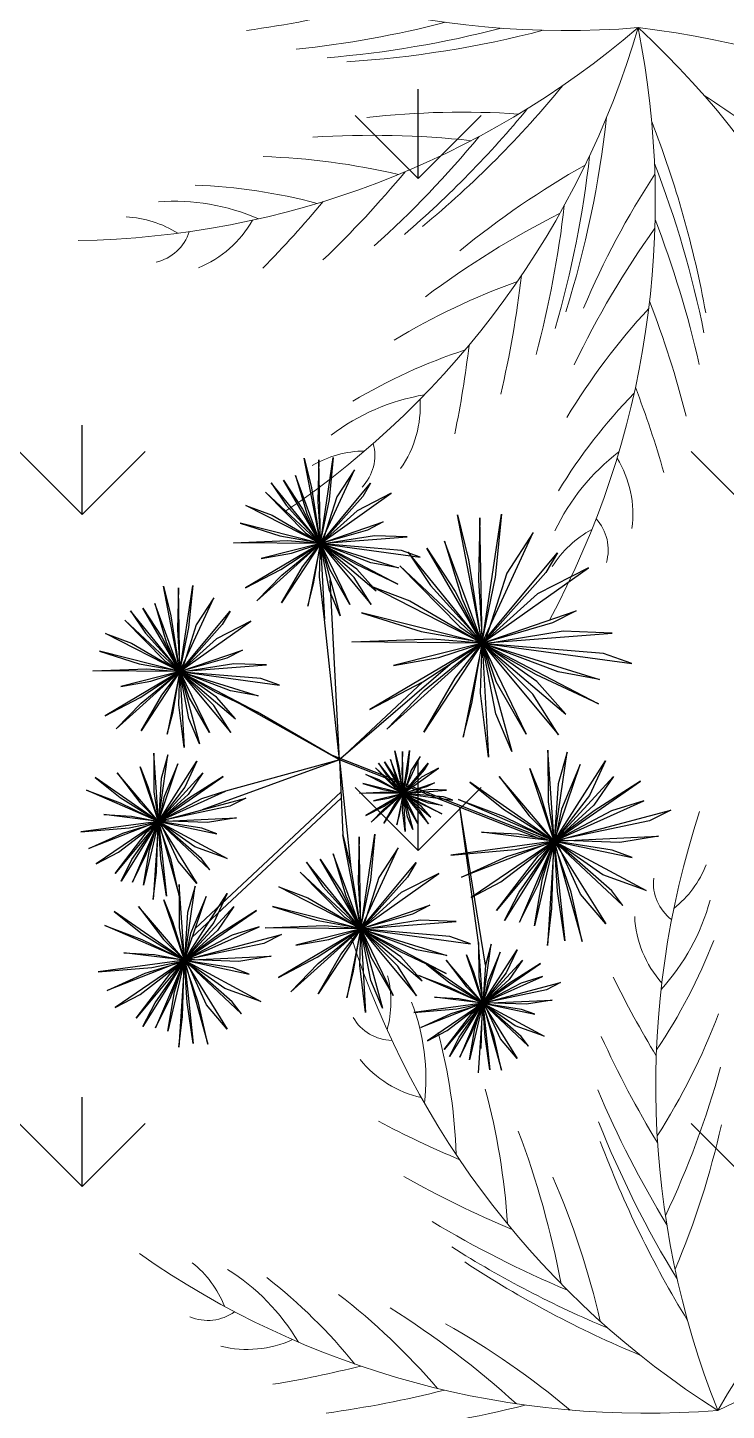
# Model space of a CAD drawing. Header units: inches. Extents: x 1559 to 2285, y -669 to 464.
# Drawn here: x 1971.3 to 1986, y 124.21 to 153.3 of the extents above; entities that cross this region are included whole.
import ezdxf

# ---------------------------------------------------------------- set-up
doc = ezdxf.new("R2010")
doc.units = ezdxf.units.IN
doc.header["$MEASUREMENT"] = 0

msp = doc.modelspace()

# ---------------------------------------------------------------- hatches: boundary and pattern name
at = {"true_color": 0x000000}
h = msp.add_hatch(dxfattribs=at)
h.set_pattern_fill('ANGLE', color=18, scale=150)
h.set_pattern_definition([(0, (-1655.024, -1843.915), (0, 41.25), [30, -11.25]), (90, (-1655.024, -1843.915), (-41.25, 3e-15), [30, -11.25])])
h.paths.add_polyline_path([(1933.363, -160.37), (2052.363, -160.37), (2052.363, -154.37), (1968.363, -154.37), (1968.363, -103.378), (1962.363, -103.378), (1962.363, -154.37), (1939.363, -154.37), (1939.363, -103.378), (1968.363, -103.378), (1968.363, -100.378), (1969.238, -100.378, 0.389983), (1933.363, -67.378), (1933.363, 63.63), (1927.363, 63.63), (1927.363, 8.63, -0.385643), (1866.659, 63.63), (1860.363, 63.63), (1860.363, 37.63), (1860.363, -32.37), (1718.363, -32.37), (1718.363, -52.298), (1680.363, -52.298), (1680.363, -85.37), (1678.363, -85.37), (1678.363, -149.37), (1680.363, -149.37), (1680.363, -221.801, -0.372825), (1716.363, -263.37), (1680.363, -263.37), (1680.363, -265.37), (1830.363, -265.37, 0.393426), (1869.363, -307.263), (1869.363, -265.37), (1881.363, -265.37), (1881.363, -307.263, 0.393426), (1920.363, -265.37), (1933.363, -265.37), (2052.363, -265.37), (2052.363, -262.37), (2022.363, -262.37, -0.365977), (2052.363, -226.873), (2052.363, -224.977), (2029.418, -224.977), (2029.418, -181.413), (1933.363, -181.413)])
h.paths.add_polyline_path([(1833.633, -234.037), (1826.669, -234.037), (1826.669, -262.072, -0.414224), (1824.938, -263.804), (1819.744, -263.804, -0.414203), (1818.013, -262.073), (1818.013, -262.073, -0.414214), (1816.282, -263.804), (1789.448, -263.804, -0.414212), (1787.717, -262.073, -0.414215), (1785.986, -263.804), (1759.152, -263.804, -0.414214), (1757.421, -262.073, -0.414214), (1755.69, -263.804), (1728.856, -263.804, -0.414214), (1727.125, -262.073), (1727.125, -262.073, -0.414214), (1725.394, -263.804), (1720.2, -263.804, -0.414214), (1718.469, -262.073), (1718.469, -234.037), (1712.249, -234.037), (1712.249, -216.304), (1683.047, -216.304, -0.414207), (1681.705, -214.962), (1681.705, -210.936, -0.41422), (1683.047, -209.594, -0.414207), (1681.705, -208.252), (1681.705, -186.191, -0.41422), (1683.047, -184.849, -0.414207), (1681.705, -183.506), (1681.705, -161.446, -0.414209), (1683.047, -160.104), (1683.047, -160.104, -0.414207), (1681.705, -158.761), (1681.705, -154.735, -0.41422), (1683.047, -153.393), (1712.249, -153.393), (1712.249, -144.027), (1833.633, -144.027)], flags=16)
h.paths.add_polyline_path([(1899.249, -134.659, -0.41422), (1900.591, -133.317), (1900.591, -133.317, -0.4142), (1899.249, -131.975), (1899.249, -109.914, -0.41422), (1900.591, -108.572), (1901.933, -108.572, -0.414214), (1900.591, -107.23), (1900.591, -103.204, -0.414214), (1901.933, -101.861), (1931.46, -101.861, -0.414207), (1932.802, -103.203), (1932.802, -107.23, -0.41422), (1931.46, -108.572, -0.414207), (1932.802, -109.914), (1932.802, -131.975, -0.41422), (1931.46, -133.317, -0.414207), (1932.802, -134.659), (1932.802, -156.72, -0.414209), (1931.46, -158.062), (1931.46, -158.062, -0.414207), (1932.802, -159.404), (1932.802, -163.43, -0.41422), (1931.46, -164.773), (1901.933, -164.773, -0.414214), (1900.591, -163.43), (1900.591, -159.404, -0.414214), (1901.933, -158.062), (1900.591, -158.062, -0.414218), (1899.249, -156.72)], flags=16)
h.paths.add_polyline_path([(1809.977, -167.683), (1809.977, -210.381), (1735.904, -210.381), (1735.904, -167.683)], flags=0)
h.paths.add_polyline_path([(1801.375, -176.285), (1801.375, -201.779), (1744.506, -201.779), (1744.506, -176.285)], flags=0)
h.paths.add_polyline_path([(1810.147, -125.419), (1805.978, -125.419), (1805.978, -126.253), (1795.557, -126.253), (1795.557, -125.419), (1791.389, -125.419), (1791.389, -122.918), (1795.557, -122.918), (1795.557, -121.251), (1791.389, -121.251), (1791.389, -102.493), (1786.479, -102.493), (1786.479, -121.251), (1782.31, -121.251), (1782.31, -122.918), (1786.479, -122.918), (1786.479, -125.419), (1782.31, -125.419), (1782.31, -126.253), (1771.889, -126.253), (1771.889, -125.419), (1767.629, -125.419), (1767.626, -122.918), (1771.889, -122.918), (1771.889, -121.251), (1767.626, -121.251), (1767.629, -102.493), (1762.373, -102.493), (1762.373, -121.251), (1758.205, -121.251), (1758.205, -122.918), (1762.373, -122.918), (1762.373, -125.419), (1758.205, -125.419), (1758.205, -126.253), (1747.784, -126.253), (1747.784, -125.419), (1743.615, -125.419), (1743.615, -122.918), (1747.784, -122.918), (1747.784, -121.251), (1743.615, -121.251), (1743.615, -102.493), (1740.027, -102.493), (1740.027, -93.114), (1721.269, -93.114), (1721.269, -88.945), (1719.602, -88.945), (1719.602, -93.114), (1717.101, -93.114), (1717.101, -88.945), (1716.267, -88.945), (1716.267, -78.524), (1717.101, -78.524), (1717.101, -74.356), (1719.602, -74.356), (1719.602, -78.524), (1721.269, -78.524), (1721.269, -74.356), (1740.027, -74.356), (1740.027, -64.977), (1743.615, -64.977), (1743.615, -46.219), (1747.784, -46.219), (1747.784, -44.551), (1743.615, -44.551), (1743.615, -42.05), (1747.784, -42.05), (1747.784, -41.217), (1758.205, -41.217), (1758.205, -42.05), (1762.373, -42.05), (1762.373, -44.551), (1758.205, -44.551), (1758.205, -46.219), (1762.373, -46.219), (1762.373, -64.977), (1767.626, -64.977), (1767.629, -46.219), (1771.889, -46.219), (1771.889, -44.551), (1767.626, -44.551), (1767.629, -42.05), (1771.889, -42.05), (1771.889, -41.217), (1782.31, -41.217), (1782.31, -42.05), (1786.479, -42.05), (1786.479, -44.551), (1782.31, -44.551), (1782.31, -46.219), (1786.479, -46.219), (1786.479, -64.977), (1791.389, -64.977), (1791.389, -46.219), (1795.557, -46.219), (1795.557, -44.551), (1791.389, -44.551), (1791.389, -42.05), (1795.557, -42.05), (1795.557, -41.217), (1805.978, -41.217), (1805.978, -42.05), (1810.147, -42.05), (1810.147, -44.551), (1805.978, -44.551), (1805.978, -46.219), (1810.147, -46.219), (1810.147, -64.977), (1815.059, -64.977), (1815.059, -74.356), (1833.817, -74.356), (1833.817, -78.524), (1835.484, -78.524), (1835.484, -74.356), (1837.985, -74.356), (1837.985, -78.524), (1838.819, -78.524), (1838.819, -88.945), (1837.985, -88.945), (1837.985, -93.114), (1835.484, -93.114), (1835.484, -88.945), (1833.817, -88.945), (1833.817, -93.114), (1815.059, -93.114), (1815.059, -102.493), (1810.147, -102.493), (1810.147, -121.251), (1805.978, -121.251), (1805.978, -122.918), (1810.147, -122.918)], flags=16)
h.paths.add_polyline_path([(1793.761, -183.899), (1793.761, -194.165), (1752.121, -194.165), (1752.121, -183.899)], flags=0)
h.paths.add_polyline_path([(1785.986, -220.524), (1759.152, -220.524, 0.414214), (1757.421, -222.255), (1757.421, -253.994, -0.414207), (1759.152, -252.262), (1785.986, -252.262, -0.41422), (1787.717, -253.994), (1787.717, -222.255, 0.414214)], flags=0)
h.paths.add_polyline_path([(1924.638, -250.438), (1944.12, -250.438), (1944.12, -264.099), (1924.638, -264.099)], flags=16)
h.paths.add_polyline_path([(1937.789, -256.722, -1), (1929.669, -256.722, -1)], flags=0)
h.paths.add_polyline_path([(1949.822, -238.007), (1978.915, -238.007), (1978.915, -264.44), (1949.822, -264.44)], flags=16)
h.paths.add_polyline_path([(1980.508, -242.243), (2017.354, -242.243), (2017.354, -264.44), (1980.508, -264.44)], flags=16)
h.paths.add_polyline_path([(1982.508, -244.243), (2015.354, -244.243), (2015.354, -262.44), (1982.508, -262.44)], flags=0)
h.paths.add_polyline_path([(1715.258, -186.191), (1715.258, -208.251, -0.41422), (1713.916, -209.594), (1688.416, -209.594), (1688.416, -184.849), (1713.916, -184.849, -0.414207)], flags=0)
h.paths.add_polyline_path([(2100.363, 63.63), (1997.363, 63.63), (1997.363, 65.63), (1946.363, 65.63), (1946.363, 63.63), (1939.363, 63.63), (1939.363, 60.423), (1960.845, 60.423), (1960.845, -61.839), (1939.363, -61.839), (1939.363, -67.882, -0.342502), (1969.238, -100.378), (1971.363, -100.378), (1971.363, -130.228, 0.356761), (1998.213, -103.37), (2058.363, -103.37), (2059.363, -103.37), (2059.363, -105.37), (2079.353, -105.37), (2099.363, -105.37), (2099.363, -103.37), (2100.363, -103.37), (2100.363, -93.707), (2073.27, -93.704), (2073.273, -66.056), (2064.857, -66.055), (2064.857, -79.93), (1970.779, -79.93), (1970.779, 21.404), (2064.857, 21.404), (2064.857, 8.594), (2073.282, 8.593), (2073.285, 36.241), (2100.363, 36.238)])
h.paths.add_polyline_path([(2093.766, 48.209, -1), (2079.505, 48.209, -1)], flags=16)
h.paths.add_polyline_path([(2100.363, -109.37), (2099.363, -109.37), (2099.363, -107.37), (2099.159, -107.37), (2059.363, -107.37), (2059.363, -109.37), (2058.363, -109.37), (2058.363, -115.37), (2056.363, -115.37), (2056.363, -148.37), (2058.363, -148.37), (2058.363, -226.37, 0.414214), (2022.363, -262.37), (2052.363, -262.37), (2058.363, -262.37), (2058.363, -265.37), (2059.363, -265.37), (2059.363, -267.37), (2099.363, -267.37), (2099.363, -265.37), (2100.363, -265.37)])
h.paths.add_polyline_path([(1872.363, -307.37, -0.414214), (1830.363, -265.37), (1830.363, -271.37), (1825.48, -271.37), (1825.48, -296.181), (1800.298, -296.181), (1800.298, -308.828), (1816.15, -308.828), (1816.15, -413.18), (1702.22, -413.18), (1702.22, -308.828), (1716.608, -308.828), (1716.608, -296.181), (1691.465, -296.181), (1691.465, -271.37), (1680.363, -271.37), (1680.363, -331.37), (1678.363, -331.37), (1678.363, -395.37), (1680.363, -395.37), (1680.363, -481.37), (1686.363, -481.37), (1686.363, -457.117), (1746.166, -457.117), (1746.166, -481.37), (1799.363, -481.37), (1799.363, -490.37), (1756.331, -490.37, 0.401277), (1799.363, -529.354), (1799.363, -567.37), (1801.363, -567.37), (1801.363, -569.37), (1834.363, -569.37), (1834.363, -567.37), (1836.363, -567.37), (1836.363, -481.37), (1836.387, -481.276), (1836.387, -343.639), (1872.363, -343.639)])
h.paths.add_polyline_path([(1779.114, -459.373), (1774.35, -475.802, -0.571429), (1749.881, -468.706), (1754.646, -452.277, -0.8), (1757.267, -453.038, -0.414214), (1758.62, -452.293), (1775.748, -457.26, -0.414221), (1776.493, -458.613, -0.8)], flags=16)
h.paths.add_polyline_path([(1771.947, -474.287, -0.533032), (1752.722, -468.712), (1753.259, -466.859, 0.533032), (1772.484, -472.434)], flags=0)
h.paths.add_polyline_path([(1793.469, -469.209, -1), (1781.673, -469.209, -1)], flags=16)
h.paths.add_polyline_path([(1789.919, -469.209, -1), (1785.223, -469.209, -1)], flags=0)
h.paths.add_polyline_path([(2100.363, -271.37), (2099.363, -271.37), (2099.363, -269.37), (2059.363, -269.37), (2059.363, -271.37), (2061.409, -271.37), (2061.409, -309.822), (1983.961, -309.822), (1983.961, -288.959), (1920.363, -288.959), (1920.363, -271.37), (1920.363, -270.37), (1920.064, -270.37, -0.359366), (1881.363, -307.263, -0.017874), (1878.363, -307.37), (1878.363, -312.774), (1900.909, -312.774), (1900.909, -343.639), (1914.338, -343.639), (1914.338, -481.37), (1914.363, -481.37), (1914.363, -567.37), (1916.363, -567.37), (1916.363, -569.37), (1943.363, -569.37), (1943.363, -567.37), (1945.363, -567.37), (1945.363, -550.37), (1945.363, -529.354, 0.401277), (1988.394, -490.37), (1945.363, -490.37), (1945.363, -481.37), (2100.363, -481.37)])
h.paths.add_polyline_path([(1946.05, -335.658), (2053.938, -335.658), (2053.938, -349.85), (2068.233, -349.85), (2068.233, -319.217), (2098.866, -319.217), (2098.866, -349.85), (2098.866, -441.75), (2098.866, -472.384), (2068.233, -472.384), (2068.233, -441.75), (2053.938, -441.75), (2053.938, -456.826), (1946.05, -456.826)], flags=16)
h.paths.add_polyline_path([(1949.05, -338.658), (2050.938, -338.658), (2050.938, -351.076), (2097.641, -351.076), (2097.641, -440.525), (2050.938, -440.525), (2050.938, -453.826), (1949.05, -453.826)], flags=0)
h.paths.add_polyline_path([(1977.559, -361.917), (2063.292, -361.917), (2063.292, -368.35), (1998.356, -368.35), (1998.356, -437.414, 0.08671), (2005.949, -440.43, -0.223855), (1977.87, -424.586), (1987.295, -420.601, 0.127777), (1991.923, -431.602), (1991.923, -368.35), (1977.559, -368.35)], flags=0)
h.paths.add_polyline_path([(1996.212, -364.061), (1996.212, -366.205), (1994.067, -366.205), (1994.067, -364.061)], flags=0)
edge = h.paths.add_edge_path(flags=0)
edge.add_ellipse((2084.225, -335.682), major_axis=(-8.275, 0), ratio=0.975448, start_angle=270, end_angle=360, ccw=False)
edge.add_ellipse((2084.225, -335.682), major_axis=(-8.275, 0), ratio=0.975448, start_angle=180, end_angle=270, ccw=False)
edge.add_ellipse((2084.225, -335.682), major_axis=(-8.275, 0), ratio=0.975448, start_angle=90, end_angle=180, ccw=False)
edge.add_ellipse((2084.225, -335.682), major_axis=(-8.275, 0), ratio=0.975448, start_angle=0, end_angle=90, ccw=False)
h.paths.add_polyline_path([(2074.02, -292.258, -1), (2094.122, -292.258, -1)], flags=16)
h.paths.add_polyline_path([(2082.458, -361.703), (2091.142, -361.703, -0.414214), (2096.044, -366.605), (2096.044, -386.043, -0.414214), (2091.142, -390.944), (2082.458, -390.944, -0.414214), (2077.557, -386.043), (2077.557, -366.605, -0.414214)], flags=0)
h.paths.add_polyline_path([(2076.02, -292.258, -1), (2092.122, -292.258, -1)], flags=0)
h.paths.add_polyline_path([(2082.458, -362.929), (2091.142, -362.929, -0.414214), (2094.818, -366.605), (2094.818, -386.043, -0.414211), (2091.142, -389.719), (2082.458, -389.719, -0.414214), (2078.782, -386.043), (2078.782, -366.605, -0.414216)], flags=0)
h.paths.add_polyline_path([(2082.458, -406.532), (2091.142, -406.532, -0.414214), (2096.044, -411.433), (2096.044, -430.871, -0.414214), (2091.142, -435.772), (2082.458, -435.772, -0.414214), (2077.557, -430.871), (2077.557, -411.433, -0.414214)], flags=0)
h.paths.add_polyline_path([(2082.458, -407.757), (2091.142, -407.757, -0.414216), (2094.818, -411.433), (2094.818, -430.871, -0.414214), (2091.142, -434.547), (2082.458, -434.547, -0.414211), (2078.782, -430.871), (2078.782, -411.433, -0.414214)], flags=0)
edge = h.paths.add_edge_path(flags=0)
edge.add_ellipse((2084.225, -455.918), major_axis=(8.275, 0), ratio=0.975448, start_angle=90, end_angle=180, ccw=False)
edge.add_ellipse((2084.225, -455.918), major_axis=(8.275, 0), ratio=0.975448, start_angle=0, end_angle=90, ccw=False)
edge.add_ellipse((2084.225, -455.918), major_axis=(8.275, 0), ratio=0.975448, start_angle=270, end_angle=360, ccw=False)
edge.add_ellipse((2084.225, -455.918), major_axis=(8.275, 0), ratio=0.975448, start_angle=180, end_angle=270, ccw=False)
h.paths.add_polyline_path([(2058.363, 249.63), (2052.363, 249.63), (2052.363, 210.624, -0.393468), (2010.47, 249.63), (2004.363, 249.63), (2004.363, 111.63), (1998.363, 111.63, -0.414214), (2040.363, 69.63), (2040.363, 93.63), (2058.363, 93.63)])
at = {"true_color": 0x136734}
h = msp.add_hatch(dxfattribs=at)
h.set_pattern_fill('GRASS', color=116, scale=10)
h.set_pattern_definition([(90, (-1655.024, -1843.915), (-7.071068, 7.071068), [1.875, -12.267136]), (45, (-1655.024, -1843.915), (-7.071068, 7.071068), [1.875, -8.125]), (135, (-1655.024, -1843.915), (-7.071068, -7.071068), [1.875, -8.125])])
h.paths.add_polyline_path([(1868.363, 249.63), (1746.363, 249.63), (1746.363, 243.63), (1746.363, 240.63), (1746.363, 201.63), (1746.363, 195.63), (1755.451, 195.63), (1755.451, 193.63), (1819.451, 193.63), (1819.451, 195.63), (1860.363, 195.63), (1860.363, 186.63), (1868.363, 186.63)])
h.paths.add_polyline_path([(1868.363, 147.63), (1860.363, 147.63), (1860.363, 85.63), (1868.363, 85.63)])
h.paths.add_polyline_path([(1998.363, 249.63), (1992.363, 249.63), (1933.363, 249.63), (1933.363, 85.63), (1933.363, 69.63), (1946.363, 69.63), (1946.363, 67.63), (1997.363, 67.63), (1997.363, 69.63), (1998.363, 69.63), (1998.363, 111.63)])

# ---------------------------------------------------------------- linework, layer by layer
at = {"color": 14, "true_color": 0xa30000}
for p, q in [((1977.111, 144.247), (1977.265, 143.618)), ((1977.455, 142.447), (1977.111, 144.247)), ((1977.425, 144.207), (1977.404, 143.334)), ((1977.455, 142.447), (1977.425, 144.207)), ((1977.455, 142.447), (1977.725, 144.256)), ((1977.725, 144.256), (1977.64, 143.376)), ((1976.678, 143.782), (1977.078, 143.175)), ((1977.455, 142.447), (1976.678, 143.782)), ((1976.928, 143.881), (1977.168, 143.078)), ((1977.455, 142.447), (1976.928, 143.881)), ((1977.455, 142.447), (1978.17, 143.998)), ((1978.17, 143.998), (1977.799, 143.431)), ((1976.298, 143.532), (1977.14, 142.676)), ((1977.455, 142.447), (1976.298, 143.532)), ((1976.418, 143.724), (1976.731, 143.258)), ((1977.455, 142.447), (1976.418, 143.724)), ((1977.265, 143.618), (1977.448, 142.454)), ((1977.455, 142.447), (1978.511, 143.718)), ((1977.455, 142.447), (1978.946, 143.506)), ((1978.946, 143.506), (1978.229, 143.14)), ((1978.511, 143.718), (1978.347, 143.438)), ((1975.887, 143.25), (1976.44, 143.043)), ((1977.455, 142.447), (1975.887, 143.25)), ((1976.731, 143.258), (1977.45, 142.461)), ((1977.078, 143.175), (1977.437, 142.469)), ((1977.404, 143.334), (1977.454, 142.483)), ((1977.64, 143.376), (1977.446, 142.442)), ((1977.799, 143.431), (1977.48, 142.422)), ((1978.347, 143.438), (1977.481, 142.466)), ((1975.764, 142.875), (1976.599, 142.614)), ((1977.455, 142.447), (1975.764, 142.875)), ((1976.44, 143.043), (1977.455, 142.447)), ((1977.168, 143.078), (1977.447, 142.447)), ((1977.455, 142.447), (1978.774, 142.903)), ((1978.229, 143.14), (1977.464, 142.45)), ((1978.774, 142.903), (1978.444, 142.731)), ((1980.342, 143.05), (1980.573, 142.107)), ((1980.857, 140.351), (1980.342, 143.05)), ((1980.812, 142.991), (1980.781, 141.681)), ((1980.857, 140.351), (1980.812, 142.991)), ((1980.857, 140.351), (1981.263, 143.064)), ((1981.263, 143.064), (1981.135, 141.743)), ((1976.599, 142.614), (1977.446, 142.461)), ((1977.14, 142.676), (1977.441, 142.471)), ((1977.455, 142.447), (1979.278, 142.589)), ((1978.444, 142.731), (1977.464, 142.45)), ((1978.592, 142.614), (1977.479, 142.434)), ((1979.278, 142.589), (1978.592, 142.614)), ((1980.857, 140.351), (1981.931, 142.678)), ((1981.931, 142.678), (1981.374, 141.826)), ((1975.626, 142.465), (1976.759, 142.51)), ((1977.455, 142.447), (1975.626, 142.465)), ((1977.455, 142.447), (1975.881, 141.515)), ((1977.455, 142.447), (1976.117, 141.242)), ((1977.455, 142.447), (1976.211, 142.133)), ((1976.623, 141.905), (1977.455, 142.447)), ((1977.455, 142.447), (1976.638, 141.201)), ((1976.64, 141.782), (1977.455, 142.447)), ((1976.759, 142.51), (1977.444, 142.454)), ((1976.847, 142.246), (1977.465, 142.448)), ((1977.076, 141.955), (1977.455, 142.447)), ((1977.455, 142.447), (1977.187, 141.129)), ((1977.311, 141.603), (1977.455, 142.447)), ((1977.434, 141.748), (1977.455, 142.447)), ((1978.519, 142.044), (1977.455, 142.447)), ((1978.167, 141.732), (1977.455, 142.447)), ((1977.647, 141.458), (1977.455, 142.447)), ((1977.455, 142.447), (1978.524, 141.163)), ((1977.455, 142.447), (1979.101, 141.939)), ((1977.455, 142.447), (1977.87, 140.928)), ((1977.455, 142.447), (1979.086, 141.595)), ((1977.455, 142.447), (1978.628, 141.451)), ((1977.455, 142.447), (1977.543, 140.85)), ((1977.455, 142.447), (1978.075, 141.169)), ((1977.455, 142.447), (1979.552, 142.161)), ((1977.652, 141.905), (1977.464, 142.45)), ((1978.223, 141.91), (1977.466, 142.444)), ((1978.217, 142.005), (1977.472, 142.426)), ((1979.158, 142.302), (1977.511, 142.439)), ((1979.552, 142.161), (1979.158, 142.302)), ((1979.692, 142.353), (1980.292, 141.442)), ((1980.857, 140.351), (1979.692, 142.353)), ((1980.067, 142.501), (1980.427, 141.296)), ((1980.857, 140.351), (1980.067, 142.501)), ((1976.211, 142.133), (1976.847, 142.246)), ((1979.086, 141.595), (1978.217, 142.005)), ((1979.101, 141.939), (1978.519, 142.044)), ((1979.302, 142.266), (1979.772, 141.567)), ((1980.857, 140.351), (1979.302, 142.266)), ((1980.573, 142.107), (1980.847, 140.36)), ((1980.857, 140.351), (1982.441, 142.256)), ((1982.441, 142.256), (1982.196, 141.837)), ((1975.881, 141.515), (1976.623, 141.905)), ((1976.117, 141.242), (1976.64, 141.782)), ((1976.638, 141.201), (1977.076, 141.955)), ((1977.543, 140.85), (1977.434, 141.748)), ((1978.075, 141.169), (1977.652, 141.905)), ((1978.524, 141.163), (1978.167, 141.732)), ((1978.628, 141.451), (1978.223, 141.91)), ((1979.123, 141.978), (1980.386, 140.694)), ((1980.857, 140.351), (1979.123, 141.978)), ((1981.135, 141.743), (1980.843, 140.342)), ((1980.857, 140.351), (1983.094, 141.939)), ((1981.374, 141.826), (1980.895, 140.313)), ((1982.196, 141.837), (1980.897, 140.379)), ((1983.094, 141.939), (1982.019, 141.39)), ((1974.154, 141.552), (1974.308, 140.924)), ((1974.498, 139.753), (1974.154, 141.552)), ((1974.468, 141.513), (1974.447, 140.64)), ((1974.498, 139.753), (1974.468, 141.513)), ((1974.498, 139.753), (1974.768, 141.562)), ((1974.768, 141.562), (1974.683, 140.681)), ((1977.187, 141.129), (1977.311, 141.603)), ((1977.87, 140.928), (1977.647, 141.458)), ((1977.857, 137.897), (1977.662, 141.688)), ((1978.505, 141.555), (1979.335, 141.244)), ((1980.857, 140.351), (1978.505, 141.555)), ((1979.772, 141.567), (1980.85, 140.372)), ((1980.292, 141.442), (1980.831, 140.383)), ((1980.781, 141.681), (1980.856, 140.405)), ((1973.971, 141.187), (1974.211, 140.383)), ((1974.498, 139.753), (1973.971, 141.187)), ((1974.498, 139.753), (1975.213, 141.304)), ((1975.213, 141.304), (1974.842, 140.737)), ((1979.335, 141.244), (1980.857, 140.351)), ((1980.427, 141.296), (1980.845, 140.351)), ((1982.019, 141.39), (1980.871, 140.355)), ((1973.341, 140.838), (1974.183, 139.982)), ((1974.498, 139.753), (1973.341, 140.838)), ((1973.461, 141.03), (1973.774, 140.564)), ((1974.498, 139.753), (1973.461, 141.03)), ((1973.721, 141.088), (1974.121, 140.48)), ((1974.498, 139.753), (1973.721, 141.088)), ((1974.308, 140.924), (1974.491, 139.759)), ((1974.498, 139.753), (1975.554, 141.023)), ((1975.554, 141.023), (1975.39, 140.744)), ((1977.857, 137.897), (1977.543, 140.85)), ((1978.321, 140.992), (1979.574, 140.6)), ((1980.857, 140.351), (1978.321, 140.992)), ((1980.857, 140.351), (1982.836, 141.034)), ((1982.836, 141.034), (1982.341, 140.777)), ((1972.93, 140.556), (1973.483, 140.349)), ((1974.498, 139.753), (1972.93, 140.556)), ((1973.774, 140.564), (1974.493, 139.767)), ((1974.447, 140.64), (1974.497, 139.789)), ((1974.683, 140.681), (1974.489, 139.747)), ((1974.498, 139.753), (1975.989, 140.812)), ((1974.842, 140.737), (1974.523, 139.728)), ((1975.39, 140.744), (1974.524, 139.772)), ((1975.989, 140.812), (1975.272, 140.446)), ((1979.574, 140.6), (1980.843, 140.372)), ((1980.386, 140.694), (1980.837, 140.386)), ((1980.857, 140.351), (1983.593, 140.564)), ((1982.341, 140.777), (1980.871, 140.355)), ((1982.563, 140.601), (1980.894, 140.331)), ((1983.593, 140.564), (1982.563, 140.601)), ((1973.483, 140.349), (1974.498, 139.753)), ((1974.121, 140.48), (1974.48, 139.775)), ((1974.211, 140.383), (1974.49, 139.753)), ((1975.272, 140.446), (1974.507, 139.756)), ((1978.114, 140.377), (1979.814, 140.444)), ((1980.857, 140.351), (1978.114, 140.377)), ((1980.857, 140.351), (1978.497, 138.953)), ((1980.857, 140.351), (1978.85, 138.543)), ((1980.857, 140.351), (1978.991, 139.88)), ((1979.61, 139.537), (1980.857, 140.351)), ((1980.857, 140.351), (1979.631, 138.482)), ((1979.635, 139.353), (1980.857, 140.351)), ((1979.814, 140.444), (1980.841, 140.36)), ((1979.945, 140.048), (1980.872, 140.352)), ((1980.289, 139.613), (1980.857, 140.351)), ((1980.857, 140.351), (1980.455, 138.373)), ((1980.642, 139.085), (1980.857, 140.351)), ((1980.826, 139.303), (1980.857, 140.351)), ((1982.454, 139.747), (1980.857, 140.351)), ((1981.925, 139.277), (1980.857, 140.351)), ((1981.145, 138.867), (1980.857, 140.351)), ((1980.857, 140.351), (1982.461, 138.425)), ((1980.857, 140.351), (1983.327, 139.589)), ((1980.857, 140.351), (1981.48, 138.072)), ((1980.857, 140.351), (1983.304, 139.072)), ((1980.857, 140.351), (1982.618, 138.856)), ((1980.857, 140.351), (1980.989, 137.955)), ((1980.857, 140.351), (1981.787, 138.434)), ((1980.857, 140.351), (1984.004, 139.922)), ((1981.153, 139.537), (1980.871, 140.355)), ((1982.009, 139.546), (1980.874, 140.345)), ((1982.001, 139.688), (1980.883, 140.32)), ((1983.413, 140.133), (1980.942, 140.339)), ((1972.807, 140.181), (1973.642, 139.919)), ((1974.498, 139.753), (1972.807, 140.181)), ((1974.183, 139.982), (1974.484, 139.777)), ((1974.498, 139.753), (1975.817, 140.208)), ((1975.487, 140.037), (1974.507, 139.756)), ((1975.817, 140.208), (1975.487, 140.037)), ((1978.991, 139.88), (1979.945, 140.048)), ((1984.004, 139.922), (1983.413, 140.133)), ((1972.669, 139.771), (1973.802, 139.815)), ((1974.498, 139.753), (1972.669, 139.771)), ((1974.498, 139.753), (1972.924, 138.821)), ((1974.498, 139.753), (1973.16, 138.548)), ((1974.498, 139.753), (1973.254, 139.439)), ((1973.642, 139.919), (1974.489, 139.767)), ((1973.666, 139.211), (1974.498, 139.753)), ((1974.498, 139.753), (1973.681, 138.507)), ((1973.683, 139.088), (1974.498, 139.753)), ((1973.802, 139.815), (1974.487, 139.759)), ((1973.89, 139.551), (1974.508, 139.754)), ((1974.119, 139.261), (1974.498, 139.753)), ((1974.498, 139.753), (1974.23, 138.435)), ((1974.354, 138.909), (1974.498, 139.753)), ((1974.477, 139.054), (1974.498, 139.753)), ((1974.498, 139.753), (1976.321, 139.895)), ((1975.562, 139.35), (1974.498, 139.753)), ((1975.21, 139.037), (1974.498, 139.753)), ((1974.69, 138.764), (1974.498, 139.753)), ((1974.498, 139.753), (1975.567, 138.469)), ((1974.498, 139.753), (1976.144, 139.245)), ((1974.498, 139.753), (1974.913, 138.234)), ((1974.498, 139.753), (1976.129, 138.9)), ((1974.498, 139.753), (1975.671, 138.757)), ((1974.498, 139.753), (1974.586, 138.156)), ((1974.498, 139.753), (1975.118, 138.475)), ((1974.498, 139.753), (1976.595, 139.467)), ((1974.695, 139.211), (1974.507, 139.756)), ((1975.266, 139.216), (1974.509, 139.749)), ((1975.26, 139.311), (1974.515, 139.732)), ((1975.635, 139.92), (1974.522, 139.74)), ((1976.201, 139.608), (1974.554, 139.745)), ((1976.321, 139.895), (1975.635, 139.92)), ((1980.234, 139.944), (1977.884, 137.923)), ((1983.304, 139.072), (1982.001, 139.688)), ((1983.327, 139.589), (1982.454, 139.747)), ((1973.254, 139.439), (1973.89, 139.551)), ((1976.595, 139.467), (1976.201, 139.608)), ((1979.61, 139.537), (1977.857, 137.897)), ((1978.497, 138.953), (1979.61, 139.537)), ((1979.631, 138.482), (1980.289, 139.613)), ((1981.787, 138.434), (1981.153, 139.537)), ((1982.618, 138.856), (1982.009, 139.546)), ((1972.924, 138.821), (1973.666, 139.211)), ((1973.16, 138.548), (1973.683, 139.088)), ((1973.681, 138.507), (1974.119, 139.261)), ((1975.118, 138.475), (1974.695, 139.211)), ((1976.129, 138.9), (1975.26, 139.311)), ((1975.671, 138.757), (1975.266, 139.216)), ((1977.857, 137.897), (1975.313, 139.327)), ((1976.144, 139.245), (1975.562, 139.35)), ((1978.85, 138.543), (1979.635, 139.353)), ((1980.989, 137.955), (1980.826, 139.303)), ((1982.461, 138.425), (1981.925, 139.277)), ((1974.23, 138.435), (1974.354, 138.909)), ((1974.586, 138.156), (1974.477, 139.054)), ((1975.567, 138.469), (1975.21, 139.037)), ((1977.857, 137.897), (1976.129, 138.9)), ((1980.455, 138.373), (1980.642, 139.085)), ((1981.48, 138.072), (1981.145, 138.867)), ((1974.913, 138.234), (1974.69, 138.764)), ((1973.947, 138.037), (1973.95, 137.223)), ((1974.046, 136.601), (1973.947, 138.037)), ((1974.046, 136.601), (1974.247, 138.004)), ((1974.247, 138.004), (1974.107, 137.506)), ((1982.337, 136.173), (1977.641, 138.019)), ((1979.023, 138.088), (1979.1, 137.774)), ((1979.194, 137.188), (1979.023, 138.088)), ((1979.18, 138.069), (1979.169, 137.632)), ((1979.194, 137.188), (1979.18, 138.069)), ((1979.194, 137.188), (1979.33, 138.093)), ((1979.194, 137.188), (1979.552, 137.964)), ((1979.33, 138.093), (1979.287, 137.653)), ((1979.552, 137.964), (1979.367, 137.68)), ((1982.242, 138.102), (1982.246, 137.016)), ((1982.374, 136.187), (1982.242, 138.102)), ((1982.374, 136.187), (1982.643, 138.057)), ((1982.643, 138.057), (1982.456, 137.394)), ((1973.66, 137.748), (1973.824, 137.339)), ((1974.046, 136.601), (1973.66, 137.748)), ((1974.046, 136.601), (1974.858, 137.866)), ((1974.046, 136.601), (1974.457, 137.811)), ((1974.457, 137.811), (1974.162, 137.107)), ((1974.858, 137.866), (1974.602, 137.319)), ((1977.857, 137.897), (1974.967, 136.845)), ((1977.857, 137.897), (1975.46, 137.238)), ((1977.857, 137.897), (1978.096, 135.627)), ((1977.857, 137.897), (1977.926, 136.319)), ((1982.003, 136.262), (1977.857, 137.897)), ((1978.616, 137.731), (1979.037, 137.303)), ((1979.194, 137.188), (1978.616, 137.731)), ((1978.676, 137.827), (1978.833, 137.594)), ((1979.194, 137.188), (1978.676, 137.827)), ((1978.806, 137.856), (1979.006, 137.552)), ((1979.194, 137.188), (1978.806, 137.856)), ((1978.931, 137.905), (1979.051, 137.504)), ((1979.194, 137.188), (1978.931, 137.905)), ((1979.1, 137.774), (1979.191, 137.192)), ((1979.287, 137.653), (1979.19, 137.186)), ((1979.194, 137.188), (1979.722, 137.824)), ((1979.194, 137.188), (1979.94, 137.718)), ((1979.367, 137.68), (1979.207, 137.176)), ((1979.641, 137.684), (1979.208, 137.198)), ((1979.94, 137.718), (1979.582, 137.535)), ((1979.722, 137.824), (1979.641, 137.684)), ((1981.859, 137.717), (1982.078, 137.171)), ((1982.374, 136.187), (1981.859, 137.717)), ((1982.374, 136.187), (1983.456, 137.875)), ((1982.374, 136.187), (1982.923, 137.801)), ((1982.923, 137.801), (1982.529, 136.862)), ((1983.456, 137.875), (1983.116, 137.145)), ((1972.717, 137.528), (1973.244, 137.104)), ((1974.046, 136.601), (1972.717, 137.528)), ((1973.177, 137.622), (1973.653, 136.998)), ((1974.046, 136.601), (1973.177, 137.622)), ((1974.046, 136.601), (1974.983, 137.621)), ((1974.046, 136.601), (1975.408, 137.544)), ((1974.107, 137.506), (1974.046, 136.601)), ((1974.983, 137.621), (1974.672, 137.166)), ((1975.408, 137.544), (1974.677, 137.08)), ((1978.349, 137.402), (1978.767, 137.272)), ((1979.194, 137.188), (1978.349, 137.402)), ((1978.41, 137.59), (1978.687, 137.486)), ((1979.194, 137.188), (1978.41, 137.59)), ((1978.687, 137.486), (1979.194, 137.188)), ((1978.833, 137.594), (1979.192, 137.196)), ((1979.006, 137.552), (1979.186, 137.199)), ((1979.051, 137.504), (1979.19, 137.189)), ((1979.169, 137.632), (1979.194, 137.207)), ((1979.194, 137.188), (1979.854, 137.416)), ((1979.582, 137.535), (1979.199, 137.19)), ((1979.854, 137.416), (1979.689, 137.331)), ((1980.602, 137.424), (1981.305, 136.858)), ((1982.374, 136.187), (1980.602, 137.424)), ((1981.216, 137.549), (1981.85, 136.717)), ((1982.374, 136.187), (1981.216, 137.549)), ((1982.374, 136.187), (1983.624, 137.548)), ((1982.374, 136.187), (1984.19, 137.445)), ((1982.456, 137.394), (1982.374, 136.187)), ((1983.624, 137.548), (1983.209, 136.94)), ((1984.19, 137.445), (1983.216, 136.826)), ((1972.537, 137.258), (1973.243, 136.993)), ((1974.046, 136.601), (1972.537, 137.258)), ((1973.244, 137.104), (1974.046, 136.601)), ((1973.824, 137.339), (1974.046, 136.601)), ((1973.95, 137.223), (1974.046, 136.601)), ((1974.602, 137.319), (1974.046, 136.601)), ((1974.046, 136.601), (1975.46, 137.238)), ((1974.046, 136.601), (1975.887, 137.09)), ((1974.952, 137.079), (1974.046, 136.601)), ((1974.162, 137.107), (1974.054, 136.599)), ((1974.672, 137.166), (1974.056, 136.605)), ((1974.677, 137.08), (1974.059, 136.621)), ((1977.895, 137.092), (1974.759, 134.163)), ((1977.895, 137.226), (1974.822, 134.35)), ((1975.46, 137.238), (1974.952, 137.079)), ((1975.887, 137.09), (1975.551, 136.92)), ((1978.28, 137.197), (1978.847, 137.22)), ((1979.194, 137.188), (1978.28, 137.197)), ((1979.194, 137.188), (1978.408, 136.722)), ((1979.194, 137.188), (1978.525, 136.586)), ((1979.194, 137.188), (1978.572, 137.032)), ((1978.572, 137.032), (1978.89, 137.088)), ((1978.767, 137.272), (1979.19, 137.196)), ((1978.779, 136.917), (1979.194, 137.188)), ((1979.194, 137.188), (1978.786, 136.566)), ((1978.787, 136.856), (1979.194, 137.188)), ((1978.847, 137.22), (1979.189, 137.192)), ((1978.89, 137.088), (1979.199, 137.189)), ((1979.005, 136.942), (1979.194, 137.188)), ((1979.037, 137.303), (1979.188, 137.2)), ((1979.194, 137.188), (1979.06, 136.529)), ((1979.123, 136.767), (1979.194, 137.188)), ((1979.184, 136.839), (1979.194, 137.188)), ((1979.194, 137.188), (1980.106, 137.26)), ((1979.727, 136.987), (1979.194, 137.188)), ((1979.55, 136.831), (1979.194, 137.188)), ((1979.29, 136.694), (1979.194, 137.188)), ((1979.194, 137.188), (1979.729, 136.547)), ((1979.194, 137.188), (1980.018, 136.935)), ((1979.194, 137.188), (1979.402, 136.429)), ((1979.194, 137.188), (1980.01, 136.762)), ((1979.194, 137.188), (1979.781, 136.69)), ((1979.194, 137.188), (1979.238, 136.39)), ((1979.194, 137.188), (1979.504, 136.55)), ((1979.194, 137.188), (1980.243, 137.045)), ((1979.689, 137.331), (1979.199, 137.19)), ((1979.293, 136.917), (1979.199, 137.19)), ((1979.578, 136.92), (1979.2, 137.187)), ((1979.576, 136.968), (1979.203, 137.178)), ((1979.763, 137.272), (1979.207, 137.182)), ((1980.046, 137.116), (1979.223, 137.185)), ((1980.106, 137.26), (1979.763, 137.272)), ((1980.243, 137.045), (1980.046, 137.116)), ((1980.362, 137.063), (1981.303, 136.709)), ((1982.374, 136.187), (1980.362, 137.063)), ((1982.078, 137.171), (1982.374, 136.187)), ((1983.116, 137.145), (1982.374, 136.187)), ((1973.243, 136.993), (1974.046, 136.601)), ((1973.653, 136.998), (1974.046, 136.601)), ((1975.551, 136.92), (1974.095, 136.614)), ((1978.408, 136.722), (1978.779, 136.917)), ((1978.525, 136.586), (1978.787, 136.856)), ((1978.786, 136.566), (1979.005, 136.942)), ((1979.06, 136.529), (1979.123, 136.767)), ((1979.238, 136.39), (1979.184, 136.839)), ((1979.504, 136.55), (1979.293, 136.917)), ((1979.729, 136.547), (1979.55, 136.831)), ((1980.01, 136.762), (1979.576, 136.968)), ((1979.781, 136.69), (1979.578, 136.92)), ((1980.018, 136.935), (1979.727, 136.987)), ((1980.783, 134.05), (1980.385, 136.901)), ((1980.925, 133.578), (1980.388, 136.899)), ((1981.305, 136.858), (1982.374, 136.187)), ((1982.246, 137.016), (1982.374, 136.187)), ((1982.374, 136.187), (1984.259, 137.036)), ((1982.374, 136.187), (1984.83, 136.839)), ((1983.582, 136.825), (1982.374, 136.187)), ((1982.529, 136.862), (1982.385, 136.185)), ((1983.209, 136.94), (1982.387, 136.193)), ((1983.216, 136.826), (1982.392, 136.214)), ((1984.259, 137.036), (1983.582, 136.825)), ((1984.83, 136.839), (1984.381, 136.613)), ((1974.046, 136.601), (1972.414, 136.381)), ((1974.046, 136.601), (1972.583, 136.031)), ((1974.046, 136.601), (1972.735, 135.709)), ((1972.9, 136.743), (1973.481, 136.713)), ((1974.046, 136.601), (1972.9, 136.743)), ((1974.046, 136.601), (1973.134, 135.503)), ((1973.206, 135.956), (1974.046, 136.601)), ((1974.046, 136.601), (1973.262, 135.345)), ((1973.301, 136.357), (1974.039, 136.587)), ((1973.431, 136.468), (1974.037, 136.594)), ((1973.481, 136.713), (1974.055, 136.601)), ((1973.49, 135.796), (1974.043, 136.588)), ((1974.046, 136.601), (1973.501, 135.322)), ((1974.046, 136.601), (1973.735, 135.262)), ((1973.79, 135.909), (1974.033, 136.579)), ((1973.791, 136.362), (1974.036, 136.578)), ((1973.86, 136.006), (1974.039, 136.6)), ((1974.046, 136.601), (1973.939, 134.956)), ((1974.007, 135.534), (1974.041, 136.594)), ((1974.314, 135.792), (1974.037, 136.605)), ((1974.046, 136.601), (1975.69, 136.677)), ((1974.046, 136.601), (1974.215, 135.026)), ((1974.046, 136.601), (1975.496, 135.821)), ((1974.046, 136.601), (1974.858, 135.295)), ((1974.046, 136.601), (1974.489, 135.016)), ((1974.046, 136.601), (1975.131, 135.584)), ((1974.046, 136.601), (1975.275, 136.341)), ((1974.099, 135.803), (1974.049, 136.569)), ((1974.815, 136.068), (1974.054, 136.599)), ((1974.961, 136.457), (1974.054, 136.599)), ((1974.463, 135.761), (1974.065, 136.626)), ((1975.08, 136.578), (1974.066, 136.615)), ((1974.953, 135.816), (1974.071, 136.587)), ((1975.69, 136.677), (1975.08, 136.578)), ((1979.402, 136.429), (1979.29, 136.694)), ((1981.303, 136.709), (1982.374, 136.187)), ((1981.85, 136.717), (1982.374, 136.187)), ((1984.381, 136.613), (1982.44, 136.205)), ((1972.414, 136.381), (1973.431, 136.468)), ((1972.583, 136.031), (1973.301, 136.357)), ((1973.134, 135.503), (1973.791, 136.362)), ((1975.275, 136.341), (1974.961, 136.457)), ((1977.926, 136.319), (1978.096, 135.627)), ((1978.304, 134.339), (1977.926, 136.319)), ((1978.271, 136.276), (1978.248, 135.315)), ((1978.304, 134.339), (1978.271, 136.276)), ((1978.304, 134.339), (1978.602, 136.329)), ((1978.602, 136.329), (1978.508, 135.361)), ((1982.374, 136.187), (1980.199, 135.894)), ((1982.374, 136.187), (1980.424, 135.427)), ((1982.374, 136.187), (1980.626, 134.999)), ((1980.846, 136.376), (1981.62, 136.337)), ((1982.374, 136.187), (1980.846, 136.376)), ((1982.374, 136.187), (1981.158, 134.724)), ((1981.254, 135.327), (1982.374, 136.187)), ((1982.374, 136.187), (1981.329, 134.513)), ((1981.555, 136.009), (1982.362, 136.178)), ((1981.62, 136.337), (1982.386, 136.188)), ((1982.374, 136.187), (1981.647, 134.482)), ((1982.374, 136.187), (1981.96, 134.402)), ((1982.126, 135.394), (1982.365, 136.186)), ((1982.374, 136.187), (1982.232, 133.993)), ((1982.322, 134.765), (1982.367, 136.179)), ((1982.732, 135.109), (1982.362, 136.192)), ((1982.374, 136.187), (1984.567, 136.289)), ((1982.374, 136.187), (1982.6, 134.087)), ((1982.374, 136.187), (1984.307, 135.148)), ((1982.374, 136.187), (1983.457, 134.446)), ((1982.374, 136.187), (1982.965, 134.073)), ((1982.374, 136.187), (1983.82, 134.831)), ((1982.374, 136.187), (1984.013, 135.841)), ((1983.399, 135.477), (1982.385, 136.185)), ((1983.595, 135.996), (1982.385, 136.185)), ((1982.93, 135.067), (1982.4, 136.221)), ((1983.753, 136.157), (1982.402, 136.206)), ((1984.567, 136.289), (1983.753, 136.157)), ((1972.735, 135.709), (1973.206, 135.956)), ((1973.501, 135.322), (1973.79, 135.909)), ((1973.735, 135.262), (1973.86, 136.006)), ((1975.496, 135.821), (1974.815, 136.068)), ((1977.725, 135.916), (1977.989, 135.033)), ((1978.304, 134.339), (1977.725, 135.916)), ((1978.304, 134.339), (1979.092, 136.046)), ((1979.092, 136.046), (1978.683, 135.422)), ((1980.199, 135.894), (1981.555, 136.009)), ((1981.38, 135.862), (1982.365, 136.169)), ((1981.633, 135.115), (1982.37, 136.17)), ((1982.034, 135.265), (1982.356, 136.159)), ((1982.034, 135.868), (1982.361, 136.157)), ((1982.445, 135.124), (1982.379, 136.144)), ((1983.584, 135.14), (1982.408, 136.169)), ((1984.013, 135.841), (1983.595, 135.996)), ((1973.262, 135.345), (1973.49, 135.796)), ((1974.215, 135.026), (1974.099, 135.803)), ((1974.489, 135.016), (1974.314, 135.792)), ((1974.858, 135.295), (1974.463, 135.761)), ((1975.131, 135.584), (1974.953, 135.816)), ((1977.163, 135.744), (1977.508, 135.231)), ((1978.304, 134.339), (1977.163, 135.744)), ((1977.45, 135.808), (1977.89, 135.14)), ((1978.304, 134.339), (1977.45, 135.808)), ((1978.096, 135.627), (1978.297, 134.346)), ((1978.304, 134.339), (1979.466, 135.737)), ((1979.466, 135.737), (1979.286, 135.429)), ((1980.424, 135.427), (1981.38, 135.862)), ((1981.158, 134.724), (1982.034, 135.868)), ((1973.939, 134.956), (1974.007, 135.534)), ((1977.032, 135.533), (1977.958, 134.591)), ((1978.304, 134.339), (1977.032, 135.533)), ((1978.248, 135.315), (1978.304, 134.379)), ((1978.508, 135.361), (1978.294, 134.333)), ((1978.304, 134.339), (1979.945, 135.504)), ((1978.683, 135.422), (1978.332, 134.312)), ((1979.286, 135.429), (1978.333, 134.36)), ((1979.945, 135.504), (1979.156, 135.102)), ((1980.626, 134.999), (1981.254, 135.327)), ((1981.96, 134.402), (1982.126, 135.394)), ((1984.307, 135.148), (1983.399, 135.477)), ((1974.483, 135.274), (1974.486, 134.368)), ((1974.593, 133.678), (1974.483, 135.274)), ((1974.593, 133.678), (1974.817, 135.236)), ((1974.593, 133.678), (1975.495, 135.084)), ((1974.593, 133.678), (1975.05, 135.022)), ((1974.817, 135.236), (1974.661, 134.683)), ((1975.05, 135.022), (1974.722, 134.24)), ((1975.495, 135.084), (1975.211, 134.476)), ((1976.579, 135.222), (1977.188, 134.995)), ((1978.304, 134.339), (1976.579, 135.222)), ((1977.508, 135.231), (1978.299, 134.355)), ((1977.89, 135.14), (1978.285, 134.363)), ((1977.989, 135.033), (1978.295, 134.34)), ((1979.156, 135.102), (1978.314, 134.343)), ((1981.329, 134.513), (1981.633, 135.115)), ((1981.647, 134.482), (1982.034, 135.265)), ((1982.6, 134.087), (1982.445, 135.124)), ((1982.965, 134.073), (1982.732, 135.109)), ((1983.457, 134.446), (1982.93, 135.067)), ((1983.82, 134.831), (1983.584, 135.14)), ((1973.628, 134.813), (1974.157, 134.119)), ((1974.593, 133.678), (1973.628, 134.813)), ((1974.164, 134.953), (1974.346, 134.497)), ((1974.593, 133.678), (1974.164, 134.953)), ((1974.593, 133.678), (1975.635, 134.811)), ((1974.593, 133.678), (1976.107, 134.726)), ((1975.635, 134.811), (1975.289, 134.305)), ((1976.107, 134.726), (1975.295, 134.21)), ((1976.444, 134.81), (1977.363, 134.523)), ((1978.304, 134.339), (1976.444, 134.81)), ((1977.188, 134.995), (1978.304, 134.339)), ((1978.304, 134.339), (1979.755, 134.841)), ((1979.755, 134.841), (1979.393, 134.652)), ((1982.232, 133.993), (1982.322, 134.765)), ((1973.116, 134.708), (1973.702, 134.237)), ((1974.593, 133.678), (1973.116, 134.708)), ((1974.346, 134.497), (1974.593, 133.678)), ((1974.661, 134.683), (1974.593, 133.678)), ((1975.211, 134.476), (1974.593, 133.678)), ((1977.363, 134.523), (1978.294, 134.355)), ((1977.958, 134.591), (1978.289, 134.365)), ((1978.304, 134.339), (1980.31, 134.496)), ((1979.393, 134.652), (1978.314, 134.343)), ((1979.555, 134.523), (1978.331, 134.325)), ((1980.31, 134.496), (1979.555, 134.523)), ((1972.916, 134.408), (1973.701, 134.113)), ((1974.593, 133.678), (1972.916, 134.408)), ((1973.702, 134.237), (1974.593, 133.678)), ((1974.486, 134.368), (1974.593, 133.678)), ((1974.593, 133.678), (1976.164, 134.385)), ((1974.593, 133.678), (1976.639, 134.221)), ((1975.6, 134.209), (1974.593, 133.678)), ((1974.722, 134.24), (1974.603, 133.676)), ((1975.289, 134.305), (1974.604, 133.682)), ((1975.295, 134.21), (1974.608, 133.7)), ((1976.164, 134.385), (1975.6, 134.209)), ((1976.639, 134.221), (1976.266, 134.033)), ((1976.292, 134.359), (1977.539, 134.408)), ((1978.304, 134.339), (1976.292, 134.359)), ((1978.304, 134.339), (1976.573, 133.314)), ((1978.304, 134.339), (1976.833, 133.014)), ((1978.304, 134.339), (1976.936, 133.994)), ((1977.389, 133.743), (1978.304, 134.339)), ((1978.304, 134.339), (1977.405, 132.969)), ((1977.408, 133.608), (1978.304, 134.339)), ((1977.539, 134.408), (1978.292, 134.346)), ((1977.635, 134.118), (1978.315, 134.34)), ((1977.888, 133.798), (1978.304, 134.339)), ((1978.304, 134.339), (1978.009, 132.889)), ((1978.146, 133.411), (1978.304, 134.339)), ((1978.281, 133.571), (1978.304, 134.339)), ((1979.475, 133.897), (1978.304, 134.339)), ((1979.087, 133.552), (1978.304, 134.339)), ((1978.515, 133.251), (1978.304, 134.339)), ((1978.304, 134.339), (1979.48, 132.927)), ((1978.304, 134.339), (1980.115, 133.781)), ((1978.304, 134.339), (1978.761, 132.669)), ((1978.304, 134.339), (1980.099, 133.402)), ((1978.304, 134.339), (1979.595, 133.243)), ((1978.304, 134.339), (1978.401, 132.582)), ((1978.304, 134.339), (1978.986, 132.934)), ((1978.304, 134.339), (1980.612, 134.025)), ((1978.521, 133.743), (1978.314, 134.343)), ((1979.149, 133.749), (1978.317, 134.336)), ((1979.143, 133.853), (1978.323, 134.317)), ((1980.178, 134.18), (1978.366, 134.331)), ((1980.612, 134.025), (1980.178, 134.18)), ((1973.701, 134.113), (1974.593, 133.678)), ((1974.157, 134.119), (1974.593, 133.678)), ((1976.266, 134.033), (1974.648, 133.692)), ((1976.936, 133.994), (1977.635, 134.118)), ((1980.099, 133.402), (1979.143, 133.853)), ((1980.115, 133.781), (1979.475, 133.897)), ((1980.783, 134.05), (1980.785, 133.326)), ((1980.871, 132.774), (1980.783, 134.05)), ((1980.871, 132.774), (1981.05, 134.021)), ((1980.871, 132.774), (1981.592, 133.899)), ((1981.05, 134.021), (1980.925, 133.578)), ((1981.592, 133.899), (1981.365, 133.412)), ((1974.593, 133.678), (1972.781, 133.434)), ((1974.593, 133.678), (1972.968, 133.044)), ((1974.593, 133.678), (1973.136, 132.687)), ((1973.32, 133.835), (1973.965, 133.802)), ((1974.593, 133.678), (1973.32, 133.835)), ((1974.593, 133.678), (1973.58, 132.458)), ((1973.66, 132.961), (1974.593, 133.678)), ((1974.593, 133.678), (1973.722, 132.282)), ((1973.765, 133.407), (1974.586, 133.663)), ((1973.911, 133.529), (1974.583, 133.67)), ((1973.965, 133.802), (1974.603, 133.678)), ((1973.976, 132.784), (1974.59, 133.663)), ((1974.593, 133.678), (1973.988, 132.257)), ((1974.593, 133.678), (1974.248, 132.19)), ((1974.309, 132.909), (1974.578, 133.654)), ((1974.31, 133.412), (1974.583, 133.653)), ((1974.387, 133.016), (1974.585, 133.677)), ((1974.593, 133.678), (1974.475, 131.849)), ((1974.55, 132.492), (1974.587, 133.67)), ((1974.892, 132.779), (1974.583, 133.682)), ((1974.593, 133.678), (1976.42, 133.762)), ((1974.593, 133.678), (1974.781, 131.927)), ((1974.593, 133.678), (1976.204, 132.811)), ((1974.593, 133.678), (1975.495, 132.227)), ((1974.593, 133.678), (1975.086, 131.916)), ((1974.593, 133.678), (1975.798, 132.548)), ((1974.593, 133.678), (1975.959, 133.389)), ((1974.653, 132.791), (1974.597, 133.642)), ((1975.447, 133.086), (1974.603, 133.676)), ((1975.61, 133.518), (1974.603, 133.676)), ((1975.057, 132.744), (1974.615, 133.706)), ((1975.742, 133.652), (1974.616, 133.693)), ((1975.601, 132.805), (1974.622, 133.662)), ((1976.42, 133.762), (1975.742, 133.652)), ((1976.573, 133.314), (1977.389, 133.743)), ((1976.833, 133.014), (1977.408, 133.608)), ((1977.405, 132.969), (1977.888, 133.798)), ((1978.401, 132.582), (1978.281, 133.571)), ((1978.986, 132.934), (1978.521, 133.743)), ((1979.595, 133.243), (1979.149, 133.749)), ((1979.69, 133.598), (1980.158, 133.221)), ((1980.871, 132.774), (1979.69, 133.598)), ((1980.099, 133.682), (1980.522, 133.127)), ((1980.871, 132.774), (1980.099, 133.682)), ((1980.528, 133.794), (1980.673, 133.429)), ((1980.871, 132.774), (1980.528, 133.794)), ((1980.871, 132.774), (1981.237, 133.85)), ((1980.871, 132.774), (1981.704, 133.681)), ((1980.871, 132.774), (1982.082, 133.612)), ((1980.925, 133.578), (1980.871, 132.774)), ((1981.237, 133.85), (1980.974, 133.224)), ((1981.704, 133.681), (1981.427, 133.276)), ((1982.082, 133.612), (1981.432, 133.2)), ((1972.781, 133.434), (1973.911, 133.529)), ((1972.968, 133.044), (1973.765, 133.407)), ((1973.58, 132.458), (1974.31, 133.412)), ((1975.959, 133.389), (1975.61, 133.518)), ((1978.009, 132.889), (1978.146, 133.411)), ((1979.48, 132.927), (1979.087, 133.552)), ((1979.529, 133.358), (1980.157, 133.122)), ((1980.871, 132.774), (1979.529, 133.358)), ((1980.673, 133.429), (1980.871, 132.774)), ((1980.785, 133.326), (1980.871, 132.774)), ((1981.365, 133.412), (1980.871, 132.774)), ((1980.871, 132.774), (1982.128, 133.34)), ((1981.427, 133.276), (1980.88, 132.778)), ((1982.128, 133.34), (1981.676, 133.199)), ((1974.248, 132.19), (1974.387, 133.016)), ((1976.204, 132.811), (1975.447, 133.086)), ((1978.761, 132.669), (1978.515, 133.251)), ((1980.157, 133.122), (1980.871, 132.774)), ((1980.158, 133.221), (1980.871, 132.774)), ((1980.522, 133.127), (1980.871, 132.774)), ((1980.871, 132.774), (1982.508, 133.208)), ((1981.676, 133.199), (1980.871, 132.774)), ((1980.974, 133.224), (1980.878, 132.772)), ((1981.432, 133.2), (1980.883, 132.792)), ((1982.209, 133.058), (1980.915, 132.785)), ((1982.508, 133.208), (1982.209, 133.058)), ((1973.136, 132.687), (1973.66, 132.961)), ((1973.722, 132.282), (1973.976, 132.784)), ((1973.988, 132.257), (1974.309, 132.909)), ((1974.781, 131.927), (1974.653, 132.791)), ((1975.086, 131.916), (1974.892, 132.779)), ((1975.495, 132.227), (1975.057, 132.744)), ((1975.798, 132.548), (1975.601, 132.805)), ((1980.871, 132.774), (1979.421, 132.578)), ((1980.871, 132.774), (1979.571, 132.267)), ((1980.871, 132.774), (1979.706, 131.981)), ((1979.852, 132.9), (1980.368, 132.873)), ((1980.871, 132.774), (1979.852, 132.9)), ((1980.871, 132.774), (1980.06, 131.798)), ((1980.124, 132.2), (1980.871, 132.774)), ((1980.871, 132.774), (1980.174, 131.657)), ((1980.208, 132.557), (1980.865, 132.762)), ((1980.325, 132.655), (1980.863, 132.767)), ((1980.368, 132.873), (1980.879, 132.774)), ((1980.377, 132.059), (1980.868, 132.762)), ((1980.871, 132.774), (1980.386, 131.637)), ((1980.871, 132.774), (1980.595, 131.583)), ((1980.644, 132.159), (1980.859, 132.755)), ((1980.644, 132.561), (1980.862, 132.754)), ((1980.706, 132.245), (1980.865, 132.773)), ((1980.871, 132.774), (1980.776, 131.311)), ((1980.836, 131.825), (1980.866, 132.768)), ((1981.11, 132.055), (1980.863, 132.777)), ((1980.871, 132.774), (1982.333, 132.841)), ((1980.871, 132.774), (1981.021, 131.373)), ((1980.871, 132.774), (1982.16, 132.081)), ((1980.871, 132.774), (1981.593, 131.613)), ((1980.871, 132.774), (1981.265, 131.364)), ((1980.871, 132.774), (1981.835, 131.87)), ((1980.871, 132.774), (1981.963, 132.543)), ((1980.918, 132.065), (1980.874, 132.745)), ((1981.554, 132.3), (1980.878, 132.772)), ((1981.685, 132.646), (1980.878, 132.772)), ((1981.242, 132.027), (1980.888, 132.796)), ((1981.79, 132.754), (1980.889, 132.786)), ((1981.677, 132.076), (1980.894, 132.761)), ((1982.333, 132.841), (1981.79, 132.754)), ((1974.475, 131.849), (1974.55, 132.492)), ((1979.421, 132.578), (1980.325, 132.655)), ((1979.571, 132.267), (1980.208, 132.557)), ((1980.06, 131.798), (1980.644, 132.561)), ((1981.963, 132.543), (1981.685, 132.646)), ((1979.706, 131.981), (1980.124, 132.2)), ((1980.386, 131.637), (1980.644, 132.159)), ((1980.595, 131.583), (1980.706, 132.245)), ((1982.16, 132.081), (1981.554, 132.3)), ((1980.174, 131.657), (1980.377, 132.059)), ((1981.021, 131.373), (1980.918, 132.065)), ((1981.265, 131.364), (1981.11, 132.055)), ((1981.593, 131.613), (1981.242, 132.027)), ((1981.835, 131.87), (1981.677, 132.076))]:
    msp.add_line(p, q, dxfattribs=at)
at = {"color": 94, "lineweight": 0}
for centre, major_axis, start_param, end_param in [((1982.62, 171.795), (-18.552, 0), 0.959374, 1.652673), ((1972.982, 174.944), (15.48, 15.48), 4.060767, 4.176717), ((1974.642, 174.621), (15.48, 15.48), 4.03251, 4.178409), ((1972.042, 167.372), (18.552, 0), -1.5539, -0.860601), ((1966.326, 158.494), (18.552, 0), -0.976794, -0.283497), ((1975.776, 174.488), (-15.48, 15.48), 2.439623, 2.609257), ((1976.628, 174.435), (15.48, 15.48), 3.990103, 4.181733), ((1965.949, 149.652), (-18.552, 0), 2.646476, 3.339775), ((1971.57, 139.659), (18.552, 0), 0.1332, 0.826499), ((1981.991, 134.878), (-18.552, 0), 3.903112, 4.596411), ((1965.642, 165.985), (15.48, 15.48), 4.618422, 4.810052), ((1964.922, 165.528), (-15.48, 15.48), 3.067942, 3.237576), ((1973.689, 133.463), (-15.48, 15.48), -1.548459, -1.356829), ((1980.436, 133.893), (-12.469, 12.469), -0.852904, -0.671526), ((1961.719, 153.841), (15.48, 15.48), 5.19553, 5.387158), ((1964.022, 143.394), (15.48, 15.48), 5.677204, 5.868835), ((1978.546, 131.825), (-13.587, 13.587), -0.894078, -0.720329), ((1963.926, 164.968), (-15.48, 15.48), 3.090033, 3.235932), ((1975.804, 136.34), (10.082, 10.082), 0.552406, 0.754131), ((1961.365, 153.064), (15.48, 15.48), 5.215843, 5.385478), ((1964.068, 142.542), (15.48, 15.48), 5.697521, 5.867154), ((1962.393, 164.254), (-15.48, 15.48), 3.11829, 3.234239), ((1991.627, 135.017), (-12.469, 12.469), -0.275796, -0.09442), ((1999.247, 140.568), (-12.469, 12.469), 0.205878, 0.387257), ((1974.399, 138.331), (-8.249, 8.249), -1.044576, -0.821537), ((1974.369, 145.167), (-3.172, 3.172), -1.194912, -0.713661), ((1960.685, 163.648), (15.48, 15.48), 4.717377, 4.803776), ((1973.269, 147.111), (1.564, 1.564), 0.218684, 0.740876), ((1991.171, 132.253), (13.587, 13.587), 1.253823, 1.427574), ((1960.836, 152.052), (-15.48, 15.48), 3.667139, 3.813038), ((1973.783, 149.305), (0.678, 0.678), 4.151732, 5.186021), ((1974.034, 150.373), (1.616, 1.616), 4.310553, 4.985221), ((2000.123, 137.907), (-13.587, 13.587), 0.164703, 0.338454), ((1964.068, 141.4), (15.48, 15.48), 5.719611, 5.86551), ((1986.41, 134.541), (10.082, 10.082), 1.12951, 1.331237), ((1959.94, 150.617), (-15.48, 15.48), 3.695396, 3.811345), ((1963.939, 139.713), (-15.48, 15.48), 4.177072, 4.293021), ((1994.844, 137.729), (-10.082, 10.082), 0.040392, 0.242117), ((1984.146, 135.443), (-8.249, 8.249), -0.467471, -0.244431), ((1958.84, 149.177), (-15.48, 15.48), 3.723687, 3.810086), ((1980.391, 141.155), (-3.172, 3.172), -0.617805, -0.136555), ((1992.42, 137.479), (-8.249, 8.249), 0.014207, 0.237246), ((1963.631, 137.927), (15.48, 15.48), 5.77616, 5.862559), ((1977.27, 145.336), (1.616, 1.616), 4.88766, 5.562327), ((1978.408, 142.184), (-1.564, 1.564), -0.775006, -0.252814), ((1977.642, 144.303), (-0.678, 0.678), 3.15804, 4.192331), ((1986.446, 140.802), (3.172, 3.172), 1.434668, 1.915918), ((1981.743, 143.061), (-1.616, 1.616), 3.79854, 4.473207), ((1982.551, 142.318), (0.678, 0.678), 5.210513, 6.244803), ((1984.212, 140.795), (-1.564, 1.564), -0.29333, 0.228863), ((2003.063, 131.035), (18.552, 0), 2.825175, 3.518473), ((1983.517, 136.504), (1.564, 1.564), 4.597758, 5.11995), ((1985.421, 135.301), (-0.678, 0.678), 0.676824, 1.711113), ((1981.319, 136.101), (3.172, 3.172), 4.754959, 5.236209), ((1986.349, 134.714), (1.616, 1.616), 2.406442, 3.081109), ((1995.756, 139.87), (18.552, 0), 3.453492, 4.146789), ((1974.85, 138.309), (-8.249, 8.249), 3.334498, 3.557537), ((1976.727, 132.806), (1.564, 1.564), 5.226076, 5.748268), ((2003.26, 142.985), (15.48, 15.48), 2.813266, 2.899665), ((1975.187, 131.188), (3.172, 3.172), 5.383277, 5.864527), ((1978.976, 132.952), (0.678, 0.678), 2.875939, 3.910228), ((1972.509, 137.632), (10.082, 10.082), 4.931478, 5.133205), ((1968.655, 129.172), (-8.249, 8.249), 3.962816, 4.185855), ((2001.863, 114.902), (18.552, 0), 1.922873, 2.61617), ((2003.275, 141.173), (15.48, 15.48), 2.784974, 2.900923), ((1980.071, 133.022), (-1.616, 1.616), 1.463964, 2.138631), ((1967.346, 136.519), (-13.587, 13.587), 3.484994, 3.658745), ((1967.159, 127.248), (-10.082, 10.082), 3.989, 4.190727), ((2003.448, 139.49), (15.48, 15.48), 2.756717, 2.902616), ((1988.891, 149.654), (-15.48, 15.48), 1.870788, 1.957187), ((1963.636, 123.312), (-13.587, 13.587), 4.113313, 4.287064), ((2003.651, 138.366), (-15.48, 15.48), 1.163828, 1.333464), ((1968.681, 134.056), (-12.469, 12.469), 3.526171, 3.707548), ((2003.847, 137.536), (-15.48, 15.48), 1.143516, 1.335144), ((1989.968, 148.196), (15.48, 15.48), 3.413293, 3.529242), ((1966.164, 122.105), (-12.469, 12.469), 4.15449, 4.335866), ((1991.097, 146.936), (-15.48, 15.48), 1.814239, 1.960138), ((1984.296, 142.697), (-18.552, 0), 0.959374, 1.652673), ((1991.921, 146.147), (-15.48, 15.48), 1.792147, 1.961782), ((1973.38, 125.585), (-1.564, 1.564), 4.302754, 4.824946), ((1973.127, 123.365), (-3.172, 3.172), 4.459955, 4.941205), ((1992.569, 145.59), (15.48, 15.48), 3.34263, 3.534259), ((1969.133, 117.817), (-8.249, 8.249), 4.61029, 4.83333), ((1969.1, 115.381), (10.082, 10.082), 6.207272, 6.408997), ((1968.664, 110.117), (13.587, 13.587), 0.0484, 0.222149), ((1993.77, 107.448), (-18.552, 0), 4.462322, 5.15562), ((1975.085, 127.058), (-0.678, 0.678), 1.952617, 2.986906), ((1971.409, 110.678), (-12.469, 12.469), -1.481223, -1.299845), ((1975.917, 127.774), (1.616, 1.616), 3.682235, 4.356902), ((1972.919, 146.36), (-15.48, 15.48), 2.518262, 2.604662), ((1974.657, 145.847), (15.48, 15.48), 4.060767, 4.176717), ((1976.318, 145.523), (15.48, 15.48), 4.03251, 4.178409)]:
    msp.add_ellipse(centre, major_axis=major_axis, ratio=1, start_param=start_param, end_param=end_param, dxfattribs=at)

doc.saveas('drawing.dxf')
